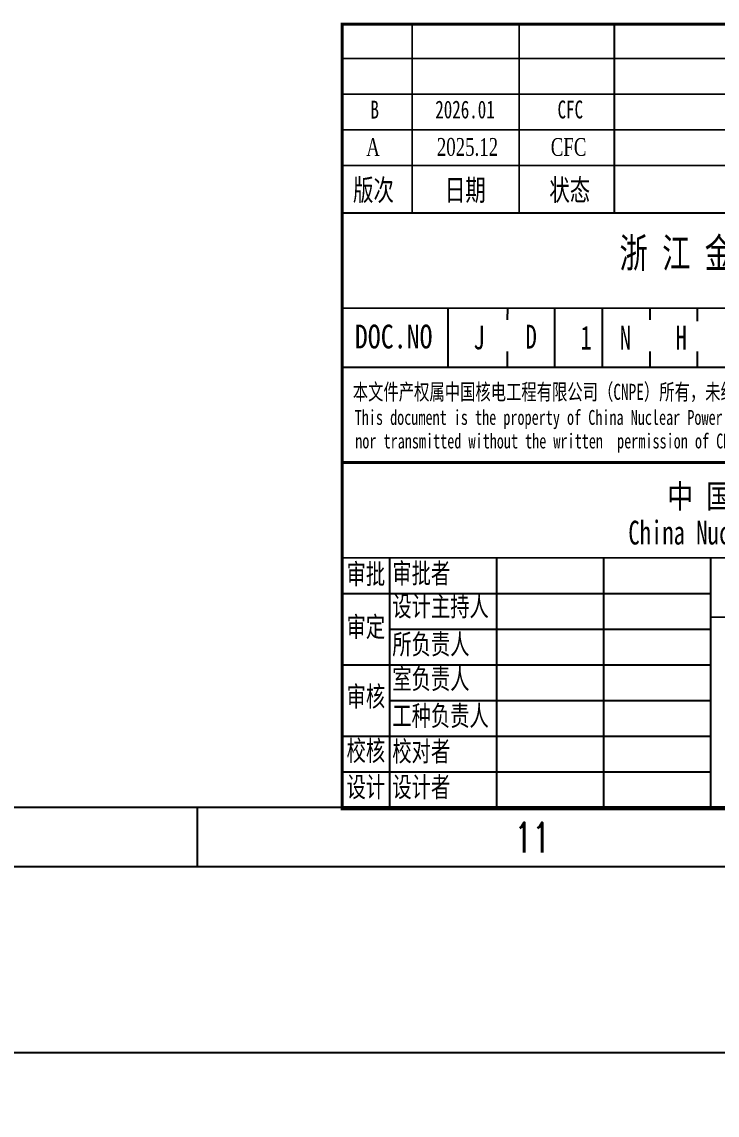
# Model space of a CAD drawing. Header units: inches. Extents: x 3186 to 109360, y -14990 to 740552.
# Drawn here: x 55791 to 61639, y 214909 to 224105 of the extents above; entities that cross this region are included whole.
import ezdxf
from ezdxf.enums import TextEntityAlignment as Align

# ---------------------------------------------------------------- set-up
doc = ezdxf.new("R2010")
doc.units = ezdxf.units.IN
doc.header["$MEASUREMENT"] = 0
for name, color, linetype in [('1', 7, 'Continuous'), ('BORDER', 7, 'Continuous'), ('图框', 4, 'Continuous')]:
    doc.layers.add(name, color=color, linetype=linetype)
doc.styles.add('HZ', font='txt_____.ttf', dxfattribs={"width": 0.7, "bigfont": 'HZTXT'})
doc.styles.get("Standard").update_dxf_attribs({"font": 'txt', "bigfont": 'gbcbig.shx'})
doc.styles.add('宋体', font='', dxfattribs={"width": 0.7})
doc.styles.get('宋体').set_extended_font_data('SimSun')
doc.dimstyles.new('Standard-yuanban', dxfattribs={"dimtxt": 800, "dimasz": 0.18, "dimexe": 0.18, "dimexo": 0.0625, "dimgap": 0.09, "dimtad": 0, "dimtih": 1, "dimtoh": 1, "dimdec": 4, "dimlfac": 0.02, "dimzin": 0, "dimdsep": 46, "dimtxsty": 'Standard', "dimcen": 0.09, "dimadec": 0, "dimazin": 0, "dimtfac": 1, "dimtdec": 4, "dimtofl": 0, "dimtmove": 0, "dimatfit": 3, "dimfxl": 1, "dimtolj": 1, "dimtzin": 0, "dimarcsym": 0})

# ---------------------------------------------------------------- blocks, each defined once
blk = doc.blocks.new('*U46')
at = {"layer": '图框'}
blk.add_line((0, -250), (0, 250), dxfattribs=at)
blk = doc.blocks.new('*U47')
at = {"color": 0, "linetype": 'ByBlock', "lineweight": -2, "transparency": 16777216}
blk.add_blockref('*U46', (51083.5, 0), dxfattribs=at)
blk = doc.blocks.new('图签')
at = {"linetype": 'Continuous'}
blk.add_line((-162.2, 84), (-162.2, 74), dxfattribs=at)
at = {"layer": '1'}
for p, q in [((-180, 59.93), (-180, 131.76)), ((-152.2, 83), (-152.2, 83)), ((-144.2, 74), (-144.2, 84)), ((-136.2, 74), (-136.2, 84)), ((-128.2, 82), (-128.2, 84)), ((-120.2, 81.79), (-120.2, 84)), ((-152.2, 74), (-152.2, 76.68)), ((-128.2, 74), (-128.2, 76.72)), ((-120.2, 74), (-120.21, 76.72)), ((-0.2, 74), (-180.2, 74)), ((0, 0), (-180, 0)), ((-0.2, -0.35), (-180.2, -0.35))]:
    blk.add_line(p, q, dxfattribs=at)
at = {"layer": '1', "color": 7}
for p, q in [((-180, 36), (-118, 36)), ((-172, 30), (-118, 30)), ((-180, 24), (-118, 24)), ((-172, 18), (-118, 18)), ((-180, 12), (-118, 12)), ((-180, 6), (-118, 6)), ((0, 0), (-180, 0)), ((-0.2, -0.35), (-180.2, -0.35))]:
    blk.add_line(p, q, dxfattribs=at)
at = {"layer": '1', "color": 7, "const_width": 0.5}
for points in [[(-180, 0), (0, 0), (0, 131.76), (-180, 131.76)], [(-180, 58), (0, 58), (0, 0), (-180, 0)]]:
    blk.add_lwpolyline(points, close=True, dxfattribs=at)
at = {"layer": '1', "color": 7, "const_width": 0.3}
for points in [[(-168.2, 132), (-168.2, 100)], [(-150.2, 132), (-150.2, 100)], [(-134.2, 132), (-134.2, 100)], [(-180.2, 126), (-0.2, 126)], [(-180.2, 120), (-0.2, 120)], [(-180.2, 114), (-0.2, 114)], [(-180.2, 108), (-0.2, 108)], [(-180.2, 100), (-0.2, 100)], [(-180.2, 84), (-0.2, 84)], [(-162.2, 84), (-162.2, 74)], [(-180.2, 74), (-0.2, 74)], [(-180, 74), (0, 74)], [(-180, 42), (0, 42)], [(-172, 42), (-172, 0)], [(-154, 42), (-154, 0)], [(-136, 42), (-136, 0)], [(-118, 42), (-118, 0)], [(-118, 32), (0, 32)]]:
    blk.add_lwpolyline(points, dxfattribs=at)
at = {"layer": 'BORDER'}
blk.add_line((-152.2, 84), (-152.21, 82), dxfattribs=at)
at = {"layer": '图框'}
for p, q in [((0, 0), (-180, 0)), ((-0.2, -0.35), (-180.2, -0.35))]:
    blk.add_line(p, q, dxfattribs=at)
at = {"linetype": 'Continuous', "attachment_point": 5, "style": '宋体'}
for s, width, heights, insert, char_height in [('{\\fTimes New Roman|b0|i0|c0|p18;A}', 17.3088, [-3], (-174.79, 111.08), 3), ('{\\fTimes New Roman|b0|i0|c0|p18;2025.12}', 17.3088, [-3.06], (-158.91, 111.08), 3), ('{\\fTimes New Roman|b0|i0|c0|p18;CFC}', 17.3088, [-3.07], (-141.9, 111.08), 3), ('浙 江 金 七 门 核 电 厂 1、2 号 机 组', 163.6991, [-6.65], (-89.21, 92.99), 5), ('J', 5.7748, [-4.63], (-156.96, 79.03), 4), ('D', 6.7601, [-4], (-148.19, 79.19), 4), ('N', 5.7748, [-4], (-132.34, 79.03), 4), ('H', 5.7748, [-4], (-122.96, 79.03), 4), ('1', 5.7748, [-4], (-138.96, 79.03), 4)]:
    blk.add_mtext_dynamic_manual_height_columns(s, width=width, gutter_width=1, heights=heights, dxfattribs=dict(at, insert=insert, char_height=char_height))
at = {"char_height": 3.4, "attachment_point": 1, "style": '宋体'}
for s, width, heights, insert in [('\\pxqc;审批', 8, [4.44], (-180, 40.98)), ('\\pxqd;审批者', 17.1953, [-4.46], (-171.55, 41.09)), ('\\pxqd;设计主持人', 17.1953, [-4.46], (-171.55, 35.56)), ('\\pxqc;审定', 8, [-4.44], (-180, 32.09)), ('\\pxqd;所负责人', 17.1953, [-4.48], (-171.55, 29.16)), ('\\pxqd;室负责人', 17.1953, [-4.48], (-171.55, 23.33)), ('\\pxqc;审核', 8, [-4.48], (-180, 20.38)), ('\\pxqd;工种负责人', 17.1953, [-4.48], (-171.55, 17.13)), ('\\pxqc;校核', 8, [-4.48], (-180, 11.25)), ('\\pxqd;校对者', 17.1953, [4.42], (-171.55, 11.15)), ('\\pxqc;设计', 8, [-4.33], (-180, 5.15)), ('\\pxqd;设计者', 17.1953, [4.42], (-171.55, 5.15))]:
    blk.add_mtext_dynamic_manual_height_columns(s, width=width, gutter_width=1, heights=heights, dxfattribs=dict(at, insert=insert))
at = {"layer": '1', "color": 7, "style": '宋体'}
for s, height, width, p in [('版次', 3.6, 0.7, (-178.16, 102.07)), ('日期 ', 3.6, 0.7, (-162.71, 102.07)), ('状态', 3.6, 0.7, (-145.14, 102.07)), ('DOC.NO', 4, 0.8, (-177.85, 77.21)), ('中 国 核 电 工 程 有 限 公 司', 4, 0.8, (-125.32, 50.33)), ('China Nuclear Power Engineering Co., Ltd', 4, 0.7, (-131.85, 44.23))]:
    blk.add_text(s, height=height, dxfattribs=dict(at, width=width)).set_placement(p)
at = {"layer": '1', "color": 7, "ltscale": 0.8, "style": '宋体', "width": 0.7}
for s, height, p in [('本文件产权属中国核电工程有限公司（CNPE）所有，未经书面许可，不得以任何方式复制、传播、发表和外传。', 2.7, (-178.2, 68.56)), ('This document is the property of China Nuclear Power Engineering CO.,LTD (CNPE) , no part of this document may be', 2.5, (-177.88, 64.36)), ('nor transmitted without the written  permission of CNPE .', 2.5, (-177.79, 60.39))]:
    blk.add_text(s, height=height, dxfattribs=at).set_placement(p)
blk = doc.blocks.new('*U120')
blk.add_blockref('图签', (0, 0))
blk = doc.blocks.new('*D76')
at = {"color": 0, "lineweight": -2, "transparency": 16777216}
for p, q in [((4934.4, 216997.1), (4934.4, 215433.6)), ((67984.4, 216997.1), (67984.4, 215433.6)), ((4934.6, 215433.8), (33792.7, 215433.8)), ((67984.3, 215433.8), (39126.2, 215433.8))]:
    blk.add_line(p, q, dxfattribs=at)
at = {"color": 0, "transparency": 16777216}
for points in [[(4934.6, 215433.8), (4934.6, 215433.8), (4934.4, 215433.8)], [(67984.3, 215433.8), (67984.3, 215433.8), (67984.4, 215433.8)]]:
    blk.add_solid(points, dxfattribs=at)
at = {"layer": 'Defpoints', "color": 0, "transparency": 16777216}
for p in [(4934.4, 216997.1), (67984.4, 216997.1), (67984.4, 215433.8)]:
    blk.add_point(p, dxfattribs=at)
at = {"color": 0, "transparency": 16777216, "insert": (36459.4, 215433.8), "char_height": 800, "attachment_point": 5}
blk.add_mtext('\\A1;1261.0000', dxfattribs=at)

msp = doc.modelspace()

# ---------------------------------------------------------------- linework, layer by layer
at = {"layer": '图框', "color": 1}
msp.add_line((67484.44132, 217497.14592), (6184.44132, 217497.14592), dxfattribs=at)
at = {"layer": '图框'}
msp.add_line((67984.44132, 216997.14592), (4934.44132, 216997.14592), dxfattribs=at)

# ---------------------------------------------------------------- block references
at = {"xscale": 50, "yscale": 50, "zscale": 50}
msp.add_blockref('*U120', (67484.44132, 217497.14592), dxfattribs=at)
at = {"linetype": 'Continuous'}
msp.add_blockref('*U47', (6184.44132, 217247.14592), dxfattribs=at)

# ---------------------------------------------------------------- texts
at = {"linetype": 'Continuous', "char_height": 150, "attachment_point": 5, "style": '宋体'}
for s, insert in [('B', (58759.08992, 223366.48039)), ('2026.01', (59518.16892, 223366.48039)), ('CFC', (60403.76279, 223366.48039))]:
    msp.add_mtext_dynamic_manual_height_columns(s, width=322.8148623, gutter_width=50, heights=[-150], dxfattribs=dict(at, insert=insert))
at = {"layer": '图框', "style": 'HZ', "width": 0.7}
msp.add_text('11', height=250, dxfattribs=at).set_placement((60083.55218, 217118.92076), align=Align.CENTER)

# ---------------------------------------------------------------- dimensions: what is measured, and where the dimension line sits
dim = msp.add_linear_dim(base=(67984.44132, 215433.80327), p1=(4934.44132, 216997.14592), p2=(67984.44132, 216997.14592), dimstyle='Standard-yuanban')
dim.commit()
dim.dimension.update_dxf_attribs({"geometry": '*D76', "text_midpoint": (36459.44132, 215433.80327)})

doc.saveas('drawing.dxf')
